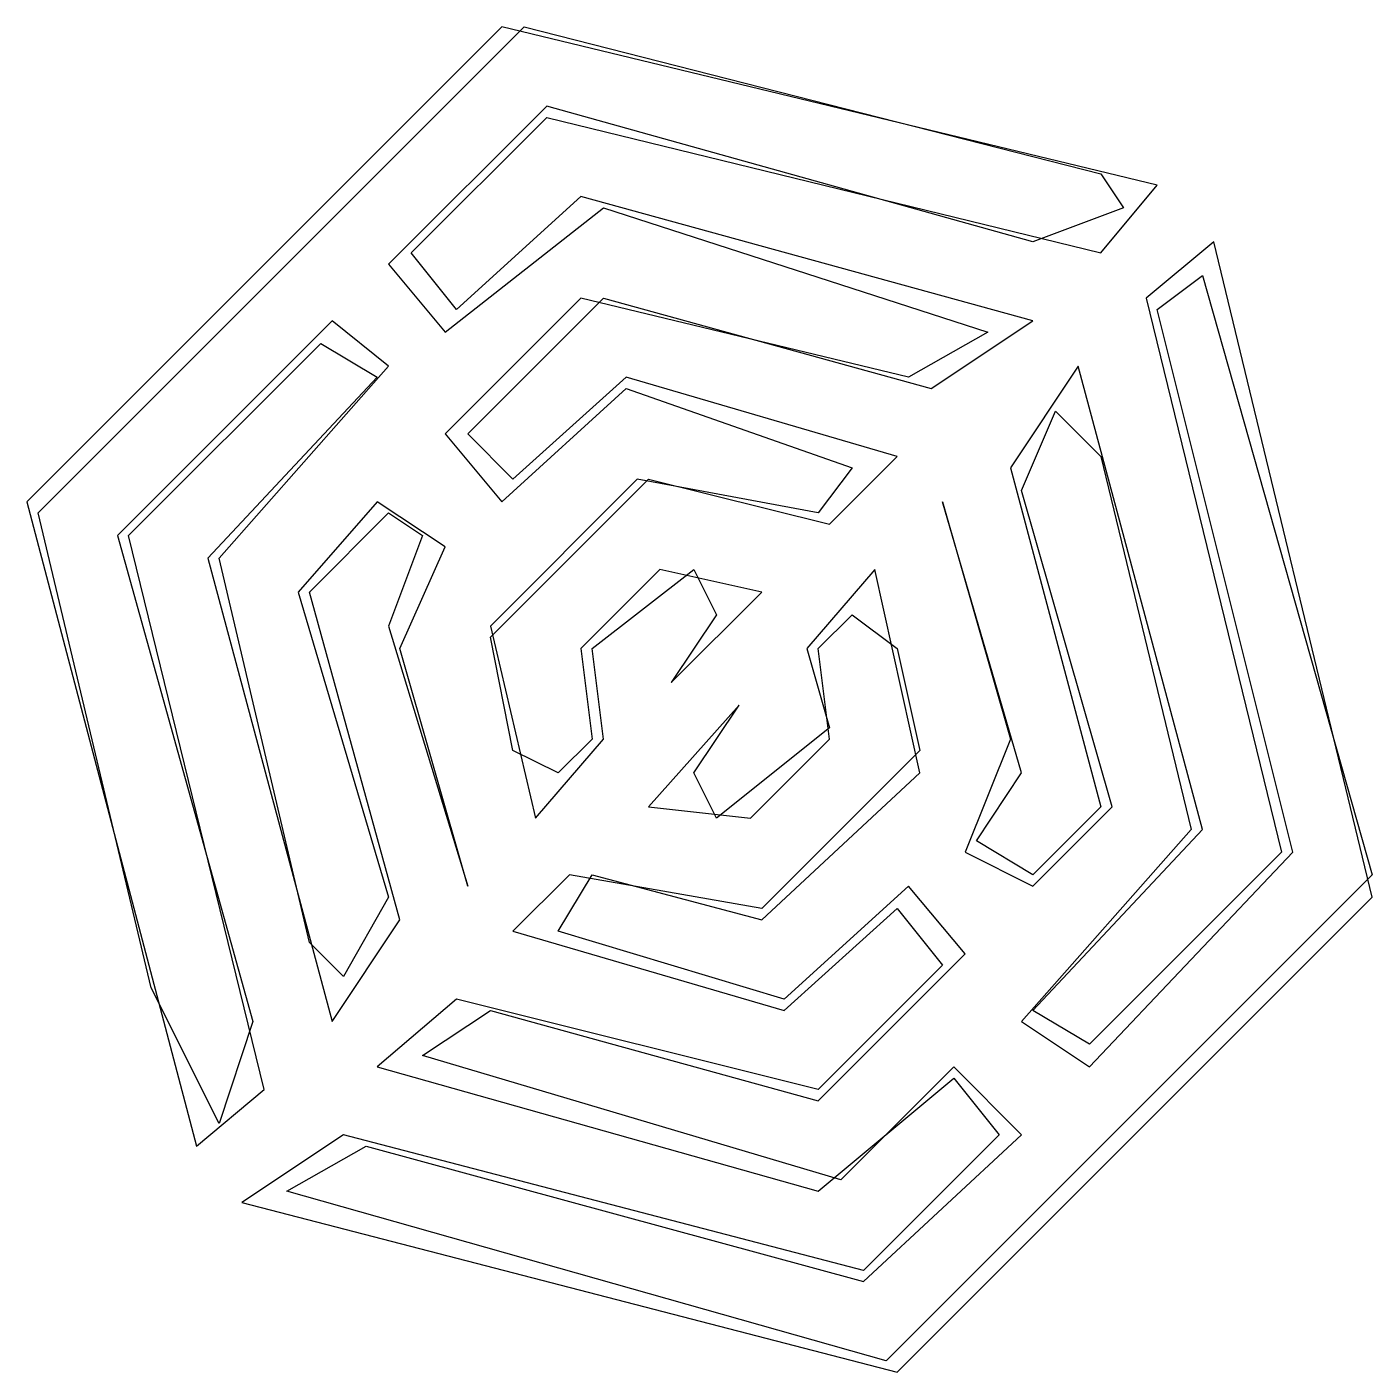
# Model space of a CAD drawing. Header units: millimetres. Extents: x 8.16 to 13.38, y 21.71 to 26.93.
import ezdxf

# ---------------------------------------------------------------- set-up
doc = ezdxf.new("R2010")
doc.units = ezdxf.units.MM

msp = doc.modelspace()

# ---------------------------------------------------------------- linework, layer by layer
for points in [[(12.5439, 26.3158), (10, 26.9298), (8.1579, 25.0877), (8.8158, 22.5877), (9.0789, 22.807), (8.5526, 24.9561), (9.2982, 25.7018), (9.5175, 25.5702), (8.8596, 24.8684), (9.3421, 23.0702), (9.6053, 23.4649), (9.2544, 24.7368), (9.5614, 25.0439), (9.693, 24.9561), (9.5614, 24.6053), (9.8684, 23.5965), (9.6053, 24.5175), (9.7807, 24.9123), (9.5175, 25.0877), (9.2105, 24.7368), (9.5614, 23.5526), (9.386, 23.2456), (9.2544, 23.3772), (8.9035, 24.8684), (9.5614, 25.614), (9.3421, 25.7895), (8.5088, 24.9561), (9.0351, 23.0702), (8.9035, 22.6754), (8.6404, 23.2018), (8.2018, 25.0439), (10.0877, 26.9298), (12.3246, 26.3596), (12.4123, 26.2281), (12.0614, 26.0965), (10.1754, 26.6228), (9.5614, 26.0088), (9.7807, 25.7456), (10.3947, 26.2281), (11.886, 25.7456), (11.5789, 25.5702), (10.307, 25.8772), (9.7807, 25.3509), (10, 25.0877), (10.4825, 25.5263), (11.3596, 25.2193), (11.2281, 25.0439), (10.5263, 25.1754), (9.9561, 24.6053), (10.1316, 23.8596), (10.3947, 24.1667), (10.3509, 24.5175), (10.7456, 24.8246), (10.8333, 24.6491), (10.6579, 24.386), (11.0088, 24.7368), (10.614, 24.8246), (10.307, 24.5175), (10.3509, 24.1667), (10.2193, 24.0351), (10.0439, 24.1228), (9.9561, 24.5614), (10.5702, 25.1754), (11.2719, 25), (11.5351, 25.2632), (10.4825, 25.5702), (10.0439, 25.1754), (9.8684, 25.3509), (10.3947, 25.8772), (11.6667, 25.5263), (12.0614, 25.7895), (10.307, 26.2719), (9.8246, 25.8333), (9.6491, 26.0526), (10.1754, 26.5789), (12.3246, 26.0526)], [(12.7632, 26.0965), (12.5, 25.8772), (13.0263, 23.7281), (12.2807, 22.9825), (12.0614, 23.114), (12.7193, 23.8158), (12.2368, 25.614), (11.9737, 25.2193), (12.3246, 23.9035), (12.0614, 23.6404), (11.8421, 23.7719), (12.0175, 24.0351), (11.7105, 25.0877), (11.9737, 24.1667), (11.7982, 23.7281), (12.0614, 23.5965), (12.3684, 23.9035), (12.0175, 25.1316), (12.1491, 25.4386), (12.3246, 25.2632), (12.6754, 23.8158), (12.0175, 23.0702), (12.2807, 22.8947), (13.0702, 23.7281), (12.5439, 25.8333), (12.7193, 25.9649), (13.3772, 23.6404), (11.4912, 21.7544), (9.1667, 22.4123), (9.4737, 22.5877), (11.4035, 22.0614), (12.0175, 22.6316), (11.7544, 22.8947), (11.3158, 22.4561), (9.693, 22.9386), (9.9561, 23.114), (11.2281, 22.7632), (11.7982, 23.3333), (11.5789, 23.5965), (11.0965, 23.1579), (10.2193, 23.4211), (10.3509, 23.6404), (11.0088, 23.4649), (11.6228, 24.0351), (11.4474, 24.8246), (11.1842, 24.5175), (11.2719, 24.2105), (10.8333, 23.8596), (10.7456, 24.0351), (10.9211, 24.2982), (10.5702, 23.9035), (10.9649, 23.8596), (11.2719, 24.1667), (11.2281, 24.5175), (11.3596, 24.6491), (11.5351, 24.5175), (11.6228, 24.1228), (11.0088, 23.5088), (10.2632, 23.6404), (10.0439, 23.4211), (11.0965, 23.114), (11.5351, 23.5088), (11.7105, 23.2895), (11.2281, 22.807), (9.8246, 23.1579), (9.5175, 22.8947), (11.2281, 22.4123), (11.7544, 22.8509), (11.9298, 22.6316), (11.4035, 22.1053), (9.386, 22.6316), (8.9912, 22.3684), (11.5351, 21.7105), (13.3772, 23.5526)]]:
    msp.add_lwpolyline(points, close=True)

doc.saveas('drawing.dxf')
